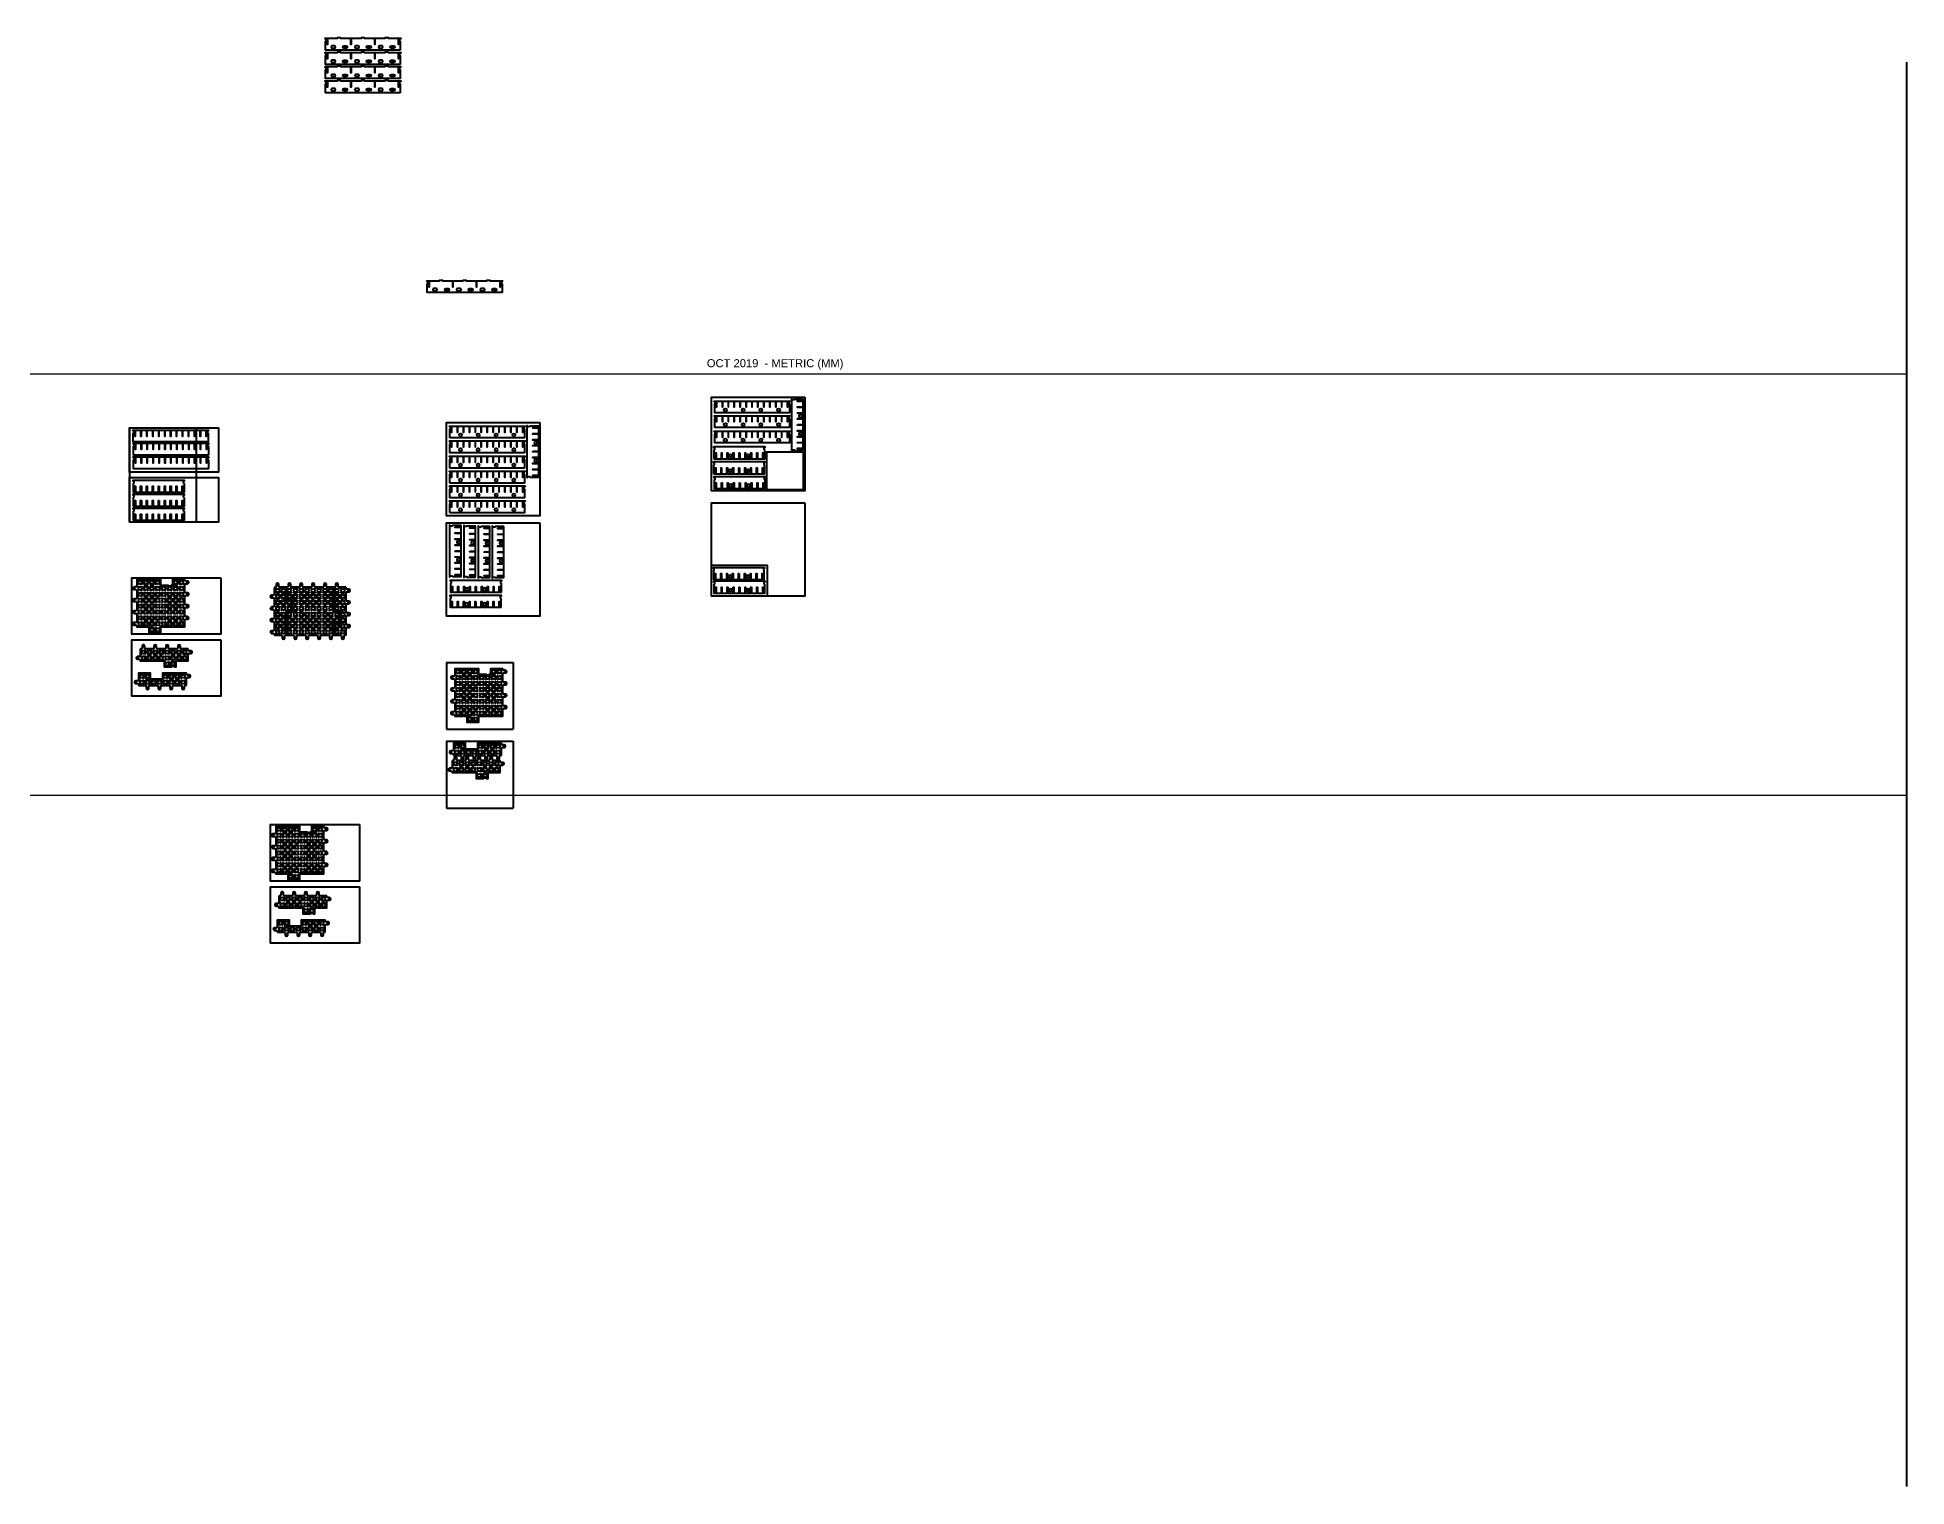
# Model space of a CAD drawing. Header units: millimetres. Extents: x -4815 to 20749, y -4662 to 5111.
# Drawn here: x 8137 to 20749, y -4662 to 5111 of the extents above; entities that cross this region are included whole.
import ezdxf

# ---------------------------------------------------------------- set-up
doc = ezdxf.new("R2010")
doc.units = ezdxf.units.MM
doc.header["$LTSCALE"] = 10
doc.header["$MEASUREMENT"] = 0
for name, color, linetype in [('A-DETL-___2', 2, 'Continuous'), ('A-DETL-___3', 3, 'Continuous'), ('A-DETL-___4', 4, 'Continuous')]:
    doc.layers.add(name, color=color, linetype=linetype)

# ---------------------------------------------------------------- blocks, each defined once
blk = doc.blocks.new('motor mount 26mm')
at = {"layer": 'A-DETL-___2', "lineweight": 40, "transparency": 33554687}
for centre, radius in [((-11.5, 11.5), 1.6), ((0, 0), 11.5), ((11.5, 11.5), 1.6), ((-11.5, -11.5), 1.6), ((11.5, -11.5), 1.6)]:
    blk.add_circle(centre, radius, dxfattribs=at)
blk = doc.blocks.new('two')
at = {"layer": 'A-DETL-___2', "lineweight": 40, "transparency": 33554687}
for points in [[(20, -112), (21, -112, -0.414214), (25, -116), (25, -124, -0.414214), (21, -128), (20, -128), (20, -180), (-20, -180), (-20, -192), (-20, -238, -0.969223), (-20, -242), (-20, -278, -0.969223), (-20, -282), (-20, -312), (-20, -342), (27, -342, -0.414214), (31, -346), (31, -360, 1), (49, -360), (49, -346, -0.414214), (53, -342), (107, -342, -0.414214), (111, -346), (111, -360, 1), (129, -360), (129, -346, -0.414214), (133, -342), (187, -342, -0.414214), (191, -346), (191, -360, 1), (209, -360), (209, -346, -0.414214), (213, -342), (267, -342, -0.414214), (271, -346), (271, -360, 1), (289, -360), (289, -346, -0.414214), (293, -342), (300, -342), (300, -312), (300, -282, -0.969223), (300, -278), (300, -260), (318, -260), (318, -260, -0.969223), (322, -260), (340, -260), (340, -232), (340, -180), (300, -180), (300, -168), (300, -122, -0.969223), (300, -118), (300, -82, -0.969223), (300, -78), (300, -48), (300, -18), (253, -18, -0.414214), (249, -14), (249, 0, 1), (231, 0), (231, -14, -0.414214), (227, -18), (173, -18, -0.414214), (169, -14), (169, 0, 1), (151, 0), (151, -14, -0.414214), (147, -18), (93, -18, -0.414214), (89, -14), (89, 0, 1), (71, 0), (71, -14, -0.414214), (67, -18), (13, -18, -0.414214), (9, -14), (9, 0, 1), (-9, 0), (-9, -14, -0.414214), (-13, -18), (-20, -18), (-20, -32), (-20, -78, -0.969223), (-20, -82), (-20, -100), (-2, -100, -0.969223), (2, -100), (20, -100)], [(-4, -65), (4, -65, 0.414214), (8, -61), (8, -59, 0.414214), (4, -55), (-4, -55, 0.414214), (-8, -59), (-8, -61, 0.414214)], [(15, -76), (15, -84, 0.414214), (19, -88), (21, -88, 0.414214), (25, -84), (25, -76, 0.414214), (21, -72), (19, -72, 0.414214)], [(95, -76), (95, -84, 0.414214), (99, -88), (101, -88, 0.414214), (105, -84), (105, -76, 0.414214), (101, -72), (99, -72, 0.414214)], [(95, -116), (95, -124, 0.414214), (99, -128), (101, -128, 0.414214), (105, -124), (105, -116, 0.414214), (101, -112), (99, -112, 0.414214)], [(116, -65), (124, -65, 0.414214), (128, -61), (128, -59, 0.414214), (124, -55), (116, -55, 0.414214), (112, -59), (112, -61, 0.414214)], [(156, -65), (164, -65, 0.414214), (168, -61), (168, -59, 0.414214), (164, -55), (156, -55, 0.414214), (152, -59), (152, -61, 0.414214)], [(175, -76), (175, -84, 0.414214), (179, -88), (181, -88, 0.414214), (185, -84), (185, -76, 0.414214), (181, -72), (179, -72, 0.414214)], [(175, -124), (175, -116, -0.414214), (179, -112), (181, -112, -0.414214), (185, -116), (185, -124, -0.414214), (181, -128), (179, -128, -0.414214)], [(255, -76), (255, -84, 0.414214), (259, -88), (261, -88, 0.414214), (265, -84), (265, -76, 0.414214), (261, -72), (259, -72, 0.414214)], [(255, -116), (255, -124, 0.414214), (259, -128), (261, -128, 0.414214), (265, -124), (265, -116, 0.414214), (261, -112), (259, -112, 0.414214)], [(276, -65), (284, -65, 0.414214), (288, -61), (288, -59, 0.414214), (284, -55), (276, -55, 0.414214), (272, -59), (272, -61, 0.414214)], [(-4, -225), (4, -225, 0.414214), (8, -221), (8, -219, 0.414214), (4, -215), (-4, -215, 0.414214), (-8, -219), (-8, -221, 0.414214)], [(15, -236), (15, -244, 0.414214), (19, -248), (21, -248, 0.414214), (25, -244), (25, -236, 0.414214), (21, -232), (19, -232, 0.414214)], [(95, -236), (95, -244, 0.414214), (99, -248), (101, -248, 0.414214), (105, -244), (105, -236, 0.414214), (101, -232), (99, -232, 0.414214)], [(116, -145), (124, -145, 0.414214), (128, -141), (128, -139, 0.414214), (124, -135), (116, -135, 0.414214), (112, -139), (112, -141, 0.414214)], [(116, -225), (124, -225, 0.414214), (128, -221), (128, -219, 0.414214), (124, -215), (116, -215, 0.414214), (112, -219), (112, -221, 0.414214)], [(156, -145), (164, -145, 0.414214), (168, -141), (168, -139, 0.414214), (164, -135), (156, -135, 0.414214), (152, -139), (152, -141, 0.414214)], [(156, -225), (164, -225, 0.414214), (168, -221), (168, -219, 0.414214), (164, -215), (156, -215, 0.414214), (152, -219), (152, -221, 0.414214)], [(175, -236), (175, -244, 0.414214), (179, -248), (181, -248, 0.414214), (185, -244), (185, -236, 0.414214), (181, -232), (179, -232, 0.414214)], [(255, -236), (255, -244, 0.414214), (259, -248), (261, -248, 0.414214), (265, -244), (265, -236, 0.414214), (261, -232), (259, -232, 0.414214)], [(276, -145), (284, -145, 0.414214), (288, -141), (288, -139, 0.414214), (284, -135), (276, -135, 0.414214), (272, -139), (272, -141, 0.414214)], [(276, -225), (284, -225, 0.414214), (288, -221), (288, -219, 0.414214), (284, -215), (276, -215, 0.414214), (272, -219), (272, -221, 0.414214)], [(316, -225), (324, -225, 0.414214), (328, -221), (328, -219, 0.414214), (324, -215), (316, -215, 0.414214), (312, -219), (312, -221, 0.414214)], [(-4, -305), (4, -305, 0.414214), (8, -301), (8, -299, 0.414214), (4, -295), (-4, -295, 0.414214), (-8, -299), (-8, -301, 0.414214)], [(15, -284), (15, -276, -0.414214), (19, -272), (21, -272, -0.414214), (25, -276), (25, -284, -0.414214), (21, -288), (19, -288, -0.414214)], [(95, -276), (95, -284, 0.414214), (99, -288), (101, -288, 0.414214), (105, -284), (105, -276, 0.414214), (101, -272), (99, -272, 0.414214)], [(116, -305), (124, -305, 0.414214), (128, -301), (128, -299, 0.414214), (124, -295), (116, -295, 0.414214), (112, -299), (112, -301, 0.414214)], [(156, -305), (164, -305, 0.414214), (168, -301), (168, -299, 0.414214), (164, -295), (156, -295, 0.414214), (152, -299), (152, -301, 0.414214)], [(175, -284), (175, -276, -0.414214), (179, -272), (181, -272, -0.414214), (185, -276), (185, -284, -0.414214), (181, -288), (179, -288, -0.414214)], [(255, -276), (255, -284, 0.414214), (259, -288), (261, -288, 0.414214), (265, -284), (265, -276, 0.414214), (261, -272), (259, -272, 0.414214)], [(276, -305), (284, -305, 0.414214), (288, -301), (288, -299, 0.414214), (284, -295), (276, -295, 0.414214), (272, -299), (272, -301, 0.414214)]]:
    blk.add_lwpolyline(points, format="xyb", close=True, dxfattribs=at)
for points in [[(100, -35), (96, -43), (104, -43)], [(260, -35), (256, -43), (264, -43)], [(100, -195), (96, -202), (104, -202)], [(260, -195), (256, -202), (264, -202)]]:
    blk.add_lwpolyline(points, close=True, dxfattribs=at)
for centre, radius in [((0, 0), 4.5), ((80, 0), 4.5), ((160, 0), 4.5), ((240, 0), 4.5), ((40, -60), 1.6), ((40, -100), 1.6), ((80, -60), 1.6), ((80, -100), 1.6), ((120, -100), 1.6), ((140, -80), 1.6), ((140, -120), 1.6), ((160, -100), 1.6), ((200, -60), 1.6), ((200, -100), 1.6), ((240, -60), 1.6), ((240, -100), 1.6), ((280, -100), 1.6), ((40, -140), 1.6), ((40, -180), 1.6), ((40, -220), 1.6), ((80, -140), 1.6), ((80, -180), 1.6), ((80, -220), 1.6), ((140, -240), 1.6), ((200, -140), 1.6), ((200, -180), 1.6), ((200, -220), 1.6), ((240, -140), 1.6), ((240, -180), 1.6), ((240, -220), 1.6), ((300, -240), 1.6), ((0, -260), 1.6), ((40, -360), 4.5), ((40, -260), 1.6), ((40, -300), 1.6), ((80, -260), 1.6), ((80, -300), 1.6), ((120, -360), 4.5), ((120, -260), 1.6), ((140, -280), 1.6), ((160, -260), 1.6), ((200, -360), 4.5), ((200, -260), 1.6), ((200, -300), 1.6), ((240, -260), 1.6), ((240, -300), 1.6), ((280, -360), 4.5), ((280, -260), 1.6)]:
    blk.add_circle(centre, radius, dxfattribs=at)
at = {"layer": 'Defpoints', "lineweight": 40, "transparency": 33554687}
for p in [(0, -40), (0, -80), (40, -40), (40, -80), (40, -120), (80, -40), (80, -80), (80, -120), (120, -40), (120, -80), (120, -120), (160, -40), (160, -80), (160, -120), (200, -40), (200, -80), (200, -120), (240, -40), (240, -80), (240, -120), (280, -40), (280, -80), (280, -120), (0, -200), (0, -240), (40, -160), (40, -200), (40, -240), (80, -160), (80, -200), (80, -240), (120, -160), (120, -200), (120, -240), (160, -160), (160, -200), (160, -240), (200, -160), (200, -200), (200, -240), (240, -160), (240, -200), (240, -240), (280, -160), (280, -200), (280, -240), (320, -200), (320, -240), (0, -280), (0, -320), (40, -280), (40, -320), (80, -280), (80, -320), (120, -280), (120, -320), (160, -280), (160, -320), (200, -280), (200, -320), (240, -280), (240, -320), (280, -280), (280, -320)]:
    blk.add_blockref('motor mount 26mm', p, dxfattribs=at)
blk = doc.blocks.new('three')
at = {"layer": 'A-DETL-___2', "lineweight": 40, "transparency": 33554687}
for points in [[(-20, -278, -0.969223), (-20, -282), (-20, -312), (-20, -342), (27, -342, -0.414214), (31, -346), (31, -360, 1), (49, -360), (49, -346, -0.414214), (53, -342), (58, -342, 0.414214), (62, -338), (62, -293, -0.414214), (66, -289), (80, -289, 1), (80, -271), (66, -271, -0.414214), (62, -267), (62, -213, -0.414214), (66, -209), (80, -209, 1), (80, -191), (66, -191, -0.414214), (62, -187), (62, -133, -0.414214), (66, -129), (80, -129, 1), (80, -111), (66, -111, -0.414214), (62, -107), (62, -53, -0.414214), (66, -49), (80, -49, 1), (80, -31), (66, -31, -0.414214), (62, -27), (62, -22, 0.414214), (58, -18), (13, -18, -0.414214), (9, -14), (9, 0, 1), (-9, 0), (-9, -14, -0.414214), (-13, -18), (-20, -18), (-20, -48), (-20, -78, -0.969223), (-20, -82), (-20, -118, -0.969223), (-20, -122), (-20, -168), (-20, -180), (20, -180), (20, -248), (20, -260), (2, -260), (2, -260, -0.969223), (-2, -260), (-20, -260)], [(-4, -65), (4, -65, 0.414214), (8, -61), (8, -59, 0.414214), (4, -55), (-4, -55, 0.414214), (-8, -59), (-8, -61, 0.414214)], [(15, -76), (15, -84, 0.414214), (19, -88), (21, -88, 0.414214), (25, -84), (25, -76, 0.414214), (21, -72), (19, -72, 0.414214)], [(15, -124), (15, -116, -0.414214), (19, -112), (21, -112, -0.414214), (25, -116), (25, -124, -0.414214), (21, -128), (19, -128, -0.414214)], [(-4, -145), (4, -145, 0.414214), (8, -141), (8, -139, 0.414214), (4, -135), (-4, -135, 0.414214), (-8, -139), (-8, -141, 0.414214)], [(-4, -305), (4, -305, 0.414214), (8, -301), (8, -299, 0.414214), (4, -295), (-4, -295, 0.414214), (-8, -299), (-8, -301, 0.414214)], [(15, -284), (15, -276, -0.414214), (19, -272), (21, -272, -0.414214), (25, -276), (25, -284, -0.414214), (21, -288), (19, -288, -0.414214)]]:
    blk.add_lwpolyline(points, format="xyb", close=True, dxfattribs=at)
for centre, radius in [((0, 0), 4.5), ((0, -100), 1.6), ((40, -60), 1.6), ((40, -100), 1.6), ((80, -40), 4.5), ((80, -120), 4.5), ((40, -140), 1.6), ((40, -180), 1.6), ((40, -220), 1.6), ((80, -200), 4.5), ((40, -360), 4.5), ((40, -260), 1.6), ((40, -300), 1.6), ((80, -280), 4.5)]:
    blk.add_circle(centre, radius, dxfattribs=at)
at = {"layer": 'Defpoints', "lineweight": 40, "transparency": 33554687}
for p in [(0, -40), (0, -80), (0, -120), (40, -40), (40, -80), (40, -120), (0, -160), (40, -160), (40, -200), (40, -240), (0, -280), (0, -320), (40, -280), (40, -320)]:
    blk.add_blockref('motor mount 26mm', p, dxfattribs=at)
blk = doc.blocks.new('one')
at = {"layer": 'A-DETL-___2', "lineweight": 40, "transparency": 33554687}
for points in [[(60, -78), (60, -32), (60, -18), (13, -18, -0.414214), (9, -14), (9, 0, 1), (-9, 0), (-9, -14, -0.414214), (-13, -18), (-18, -18, 0.414214), (-22, -22), (-22, -67, -0.414214), (-26, -71), (-40, -71, 1), (-40, -89), (-26, -89, -0.414214), (-22, -93), (-22, -147, -0.414214), (-26, -151), (-40, -151, 1), (-40, -169), (-26, -169, -0.414214), (-22, -173), (-22, -227, -0.414214), (-26, -231), (-40, -231, 1), (-40, -249), (-26, -249, -0.414214), (-22, -253), (-22, -307, -0.414214), (-26, -311), (-40, -311, 1), (-40, -329), (-26, -329, -0.414214), (-22, -333), (-22, -338, 0.414214), (-18, -342), (27, -342, -0.414214), (31, -346), (31, -360, 1), (49, -360), (49, -346, -0.414214), (53, -342), (60, -342), (60, -312), (60, -282)], [(100, -128), (99, -128, -0.414214), (95, -124), (95, -116, -0.414214), (99, -112), (100, -112)]]:
    blk.add_lwpolyline(points, format="xyb", dxfattribs=at)
for points in [[(15, -76), (15, -84, 0.414214), (19, -88), (21, -88, 0.414214), (25, -84), (25, -76, 0.414214), (21, -72), (19, -72, 0.414214)], [(15, -116), (15, -124, 0.414214), (19, -128), (21, -128, 0.414214), (25, -124), (25, -116, 0.414214), (21, -112), (19, -112, 0.414214)], [(36, -65), (44, -65, 0.414214), (48, -61), (48, -59, 0.414214), (44, -55), (36, -55, 0.414214), (32, -59), (32, -61, 0.414214)], [(15, -236), (15, -244, 0.414214), (19, -248), (21, -248, 0.414214), (25, -244), (25, -236, 0.414214), (21, -232), (19, -232, 0.414214)], [(36, -145), (44, -145, 0.414214), (48, -141), (48, -139, 0.414214), (44, -135), (36, -135, 0.414214), (32, -139), (32, -141, 0.414214)], [(36, -225), (44, -225, 0.414214), (48, -221), (48, -219, 0.414214), (44, -215), (36, -215, 0.414214), (32, -219), (32, -221, 0.414214)], [(76, -145), (84, -145, 0.414214), (88, -141), (88, -139, 0.414214), (84, -135), (76, -135, 0.414214), (72, -139), (72, -141, 0.414214)], [(15, -276), (15, -284, 0.414214), (19, -288), (21, -288, 0.414214), (25, -284), (25, -276, 0.414214), (21, -272), (19, -272, 0.414214)], [(36, -305), (44, -305, 0.414214), (48, -301), (48, -299, 0.414214), (44, -295), (36, -295, 0.414214), (32, -299), (32, -301, 0.414214)]]:
    blk.add_lwpolyline(points, format="xyb", close=True, dxfattribs=at)
for points in [[(20, -35), (16, -43), (24, -43)], [(20, -195), (16, -202), (24, -202)]]:
    blk.add_lwpolyline(points, close=True, dxfattribs=at)
for points in [[(78, -100), (60, -100), (60, -82)], [(100, -112), (100, -100), (82, -100)], [(60, -192), (60, -180), (100, -180), (100, -128)], [(60, -238), (60, -192)], [(60, -278), (60, -242)]]:
    blk.add_lwpolyline(points, dxfattribs=at)
for centre, radius in [((0, 0), 4.5), ((-40, -80), 4.5), ((0, -60), 1.6), ((0, -100), 1.6), ((40, -100), 1.6), ((60, -120), 1.6), ((-40, -160), 4.5), ((-40, -240), 4.5), ((0, -140), 1.6), ((0, -180), 1.6), ((0, -220), 1.6), ((-40, -320), 4.5), ((0, -260), 1.6), ((0, -300), 1.6), ((40, -360), 4.5), ((40, -260), 1.6)]:
    blk.add_circle(centre, radius, dxfattribs=at)
for centre, start, end in [((60, -80), 91.7908, 268.2092), ((80, -100), 181.7908, 358.2092), ((60, -240), 91.7908, 268.2092), ((60, -280), 91.7908, 268.2092)]:
    blk.add_arc(centre, 1.6, start, end, dxfattribs=at)
at = {"layer": 'Defpoints', "lineweight": 40, "transparency": 33554687}
for p in [(0, -40), (0, -80), (0, -120), (40, -40), (40, -80), (40, -120), (80, -120), (0, -160), (0, -200), (0, -240), (40, -160), (40, -200), (40, -240), (80, -160), (0, -280), (0, -320), (40, -280), (40, -320)]:
    blk.add_blockref('motor mount 26mm', p, dxfattribs=at)
blk = doc.blocks.new('4mm long')
at = {"layer": 'A-DETL-___3', "lineweight": 40, "transparency": 33554687}
blk.add_lwpolyline([(5257, 1771, -1.000483), (5257, 1775), (5268, 1775), (5268, 1735), (5272, 1735), (5272, 1775), (5308, 1775), (5308, 1735), (5312, 1735), (5312, 1775), (5348, 1775), (5348, 1735), (5352, 1735), (5352, 1775), (5388, 1775), (5388, 1735), (5392, 1735), (5392, 1775), (5428, 1775), (5428, 1735), (5432, 1735), (5432, 1775), (5468, 1775), (5468, 1735), (5472, 1735), (5472, 1775), (5508, 1775), (5508, 1735), (5512, 1735), (5512, 1775), (5548, 1775), (5548, 1735), (5552, 1735), (5552, 1775), (5588, 1775), (5588, 1735), (5592, 1735), (5592, 1775), (5628, 1775), (5628, 1735), (5632, 1735), (5632, 1775), (5668, 1775), (5668, 1735), (5672, 1735), (5672, 1775), (5708, 1775), (5708, 1735), (5712, 1735), (5712, 1775), (5748, 1775), (5748, 1735), (5752, 1735), (5752, 1775), (5764, 1775, -0.999998), (5764, 1771), (5758, 1771), (5758, 1757, 0.414214), (5760, 1755), (5761, 1755, -0.414214), (5763, 1753), (5763, 1697, -0.414214), (5761, 1695), (5260, 1695, -0.414214), (5258, 1697), (5258, 1753, -0.414214), (5260, 1755), (5260, 1755, 0.414214), (5262, 1757), (5262, 1771), (5257, 1771)], format="xyb", dxfattribs=at)
for centre in [(5330, 1715), (5450, 1715), (5570, 1715), (5690, 1715)]:
    blk.add_circle(centre, 10, dxfattribs=at)
blk = doc.blocks.new('4mm short')
at = {"layer": 'A-DETL-___3', "lineweight": 40, "transparency": 33554687}
for points in [[(-20, 62), (20, 62), (20, 98), (-20, 98), (-20, 102), (20, 102), (20, 138), (-20, 138), (-20, 142), (20, 142), (20, 178), (-20, 178), (-20, 182), (20, 182), (20, 218), (-20, 218), (-20, 222), (20, 222), (20, 230, 0.414214), (18, 232), (-38, 232, 0.45648), (-40, 230, -0.451122), (-42, 228), (-56, 228), (-56, 233, 0.999998), (-60, 233), (-60, -113, 1.000969), (-56, -113), (-56, -108), (-42, -108, -0.414214), (-40, -110), (-40, -110, 0.414214), (-38, -112), (18, -112, 0.414214), (20, -110), (20, -102), (-20, -102), (-20, -98), (20, -98), (20, -62), (-20, -62), (-20, -58), (20, -58), (20, -22), (-20, -22), (-20, -18), (20, -18), (20, 18), (-20, 18), (-20, 22), (20, 22), (20, 58), (-20, 58)], [(10, 120, 1), (-10, 120, 1)], [(10, 0, 1), (-10, 0, 1)]]:
    blk.add_lwpolyline(points, format="xyb", close=True, dxfattribs=at)
blk = doc.blocks.new('Lower Matrix (long)')
at = {"layer": 'A-DETL-___3', "lineweight": 40, "transparency": 33554687}
blk.add_line((5268, 1735), (5272, 1735), dxfattribs=at)
for points in [[(5257, 1775), (5268, 1775), (5268, 1735), (5273, 1735), (5273, 1775), (5340, 1775), (5340, 1780), (5360, 1780), (5360, 1775), (5428, 1775), (5428, 1735), (5433, 1735), (5433, 1775), (5500, 1775), (5500, 1780), (5520, 1780), (5520, 1775), (5588, 1775), (5588, 1735), (5593, 1735), (5593, 1775), (5660, 1775), (5660, 1780), (5680, 1780), (5680, 1775), (5748, 1775), (5748, 1735), (5753, 1735), (5753, 1775), (5764, 1775, -0.999998), (5764, 1771), (5758, 1771), (5758, 1757, 0.45648), (5761, 1755, -0.451122), (5763, 1753), (5763, 1697, -0.414214), (5761, 1695), (5260, 1695, -0.414214), (5258, 1697), (5258, 1753, -0.414214), (5260, 1755), (5260, 1755, 0.414214), (5262, 1757), (5262, 1771), (5257, 1771, -0.999033)], [(5318, 1723), (5303, 1723, 1), (5303, 1708), (5318, 1708, 1)], [(5383, 1723), (5398, 1723, -1), (5398, 1708), (5383, 1708, -1)], [(5478, 1723), (5463, 1723, 1), (5463, 1708), (5478, 1708, 1)], [(5543, 1723), (5558, 1723, -1), (5558, 1708), (5543, 1708, -1)], [(5638, 1723), (5623, 1723, 1), (5623, 1708), (5638, 1708, 1)], [(5703, 1723), (5718, 1723, -1), (5718, 1708), (5703, 1708, -1)]]:
    blk.add_lwpolyline(points, format="xyb", close=True, dxfattribs=at)

msp = doc.modelspace()

# ---------------------------------------------------------------- linework, layer by layer
for p, q in [((1379, 2843), (20749, 2843)), ((1377, 0), (20749, 0))]:
    msp.add_line(p, q)
at = {"layer": 'A-DETL-___2', "lineweight": 40, "transparency": 33554687}
msp.add_lwpolyline([(9857, 1309), (9857, 1320), (9836, 1320), (9817, 1320), (9817, 1389), (9817, 1403), (9771, 1403, -0.414214), (9767, 1407), (9767, 1421, 1), (9749, 1421), (9749, 1407, -0.414214), (9745, 1403), (9740, 1403, 0.414214), (9736, 1399), (9736, 1354, -0.414214), (9732, 1350), (9718, 1350, 1), (9718, 1332), (9732, 1332, -0.414214), (9736, 1328), (9736, 1274, -0.414214), (9732, 1270), (9718, 1270, 1), (9718, 1252), (9732, 1252, -0.414214), (9736, 1248), (9736, 1194, -0.414214), (9732, 1190), (9718, 1190, 1), (9718, 1172), (9732, 1172, -0.414214), (9736, 1168), (9736, 1114, -0.414214), (9732, 1110), (9718, 1110, 1), (9718, 1092), (9732, 1092, -0.414214), (9736, 1088), (9736, 1083, 0.414214), (9740, 1079), (9785, 1079, -0.414214), (9789, 1075), (9789, 1061, 1), (9807, 1061), (9807, 1075, -0.414214), (9811, 1079), (9817, 1079), (9817, 1109), (9817, 1229)], format="xyb", dxfattribs=at)
for points in [[(9839, 1321), (9858, 1321), (9858, 1309), (9858, 1240), (9818, 1240), (9818, 1229), (9818, 1109), (9818, 1079), (9865, 1079, -0.414214), (9869, 1075), (9869, 1061, 1), (9887, 1061), (9887, 1075, -0.414214), (9891, 1079), (9945, 1079, -0.414214), (9949, 1075), (9949, 1061, 1), (9967, 1061), (9967, 1075, -0.414214), (9971, 1079), (10025, 1079, -0.414214), (10029, 1075), (10029, 1061, 1), (10047, 1061), (10047, 1075, -0.414214), (10051, 1079), (10105, 1079, -0.414214), (10109, 1075), (10109, 1061, 1), (10127, 1061), (10127, 1075, -0.414214), (10131, 1079), (10137, 1079), (10137, 1109), (10137, 1161), (10156, 1161, -0.969223), (10156, 1161), (10177, 1161), (10177, 1189), (10177, 1240), (10137, 1240), (10137, 1253), (10137, 1373), (10137, 1403), (10091, 1403, -0.414214), (10087, 1407), (10087, 1421, 1), (10069, 1421), (10069, 1407, -0.414214), (10065, 1403), (10011, 1403, -0.414214), (10007, 1407), (10007, 1421, 1), (9989, 1421), (9989, 1407, -0.414214), (9985, 1403), (9931, 1403, -0.414214), (9927, 1407), (9927, 1421, 1), (9909, 1421), (9909, 1407, -0.414214), (9905, 1403), (9851, 1403, -0.414214), (9847, 1407), (9847, 1421, 1), (9829, 1421), (9829, 1407, -0.414214), (9825, 1403), (9818, 1403), (9818, 1389), (9818, 1321)], [(10138, 1109), (10138, 1079), (10185, 1079, -0.414214), (10189, 1075), (10189, 1061, 1), (10207, 1061), (10207, 1075, -0.414214), (10211, 1079), (10216, 1079, 0.414214), (10220, 1083), (10220, 1128, -0.414214), (10224, 1132), (10238, 1132, 1), (10238, 1150), (10224, 1150, -0.414214), (10220, 1154), (10220, 1208, -0.414214), (10224, 1212), (10238, 1212, 1), (10238, 1230), (10224, 1230, -0.414214), (10220, 1234), (10220, 1288, -0.414214), (10224, 1292), (10238, 1292, 1), (10238, 1310), (10224, 1310, -0.414214), (10220, 1314), (10220, 1368, -0.414214), (10224, 1372), (10238, 1372, 1), (10238, 1390), (10224, 1390, -0.414214), (10220, 1394), (10220, 1399, 0.414214), (10216, 1403), (10171, 1403, -0.414214), (10167, 1407), (10167, 1421, 1), (10149, 1421), (10149, 1407, -0.414214), (10145, 1403), (10138, 1403), (10138, 1373), (10138, 1253), (10138, 1241), (10178, 1241), (10178, 1173), (10178, 1160), (10159, 1160, -0.969223), (10159, 1160), (10138, 1160)], [(9773, 1345), (9773, 1337, 0.414214), (9777, 1333), (9779, 1333, 0.414214), (9783, 1337), (9783, 1345, 0.414214), (9779, 1349), (9777, 1349, 0.414214)], [(9773, 1305), (9773, 1297, 0.414214), (9777, 1293), (9779, 1293, 0.414214), (9783, 1297), (9783, 1305, 0.414214), (9779, 1309), (9777, 1309, 0.414214)], [(9794, 1356), (9802, 1356, 0.414214), (9806, 1360), (9806, 1362, 0.414214), (9802, 1366), (9794, 1366, 0.414214), (9790, 1362), (9790, 1360, 0.414214)], [(9794, 1276), (9802, 1276, 0.414214), (9806, 1280), (9806, 1282, 0.414214), (9802, 1286), (9794, 1286, 0.414214), (9790, 1282), (9790, 1280, 0.414214)], [(9834, 1356), (9842, 1356, 0.414214), (9846, 1360), (9846, 1362, 0.414214), (9842, 1366), (9834, 1366, 0.414214), (9830, 1362), (9830, 1360, 0.414214)], [(9834, 1276), (9842, 1276, 0.414214), (9846, 1280), (9846, 1282, 0.414214), (9842, 1286), (9834, 1286, 0.414214), (9830, 1282), (9830, 1280, 0.414214)], [(9853, 1345), (9853, 1337, 0.414214), (9857, 1333), (9859, 1333, 0.414214), (9863, 1337), (9863, 1345, 0.414214), (9859, 1349), (9857, 1349, 0.414214)], [(9853, 1297), (9853, 1305, -0.414214), (9857, 1309), (9859, 1309, -0.414214), (9863, 1305), (9863, 1297, -0.414214), (9859, 1293), (9857, 1293, -0.414214)], [(9933, 1345), (9933, 1337, 0.414214), (9937, 1333), (9939, 1333, 0.414214), (9943, 1337), (9943, 1345, 0.414214), (9939, 1349), (9937, 1349, 0.414214)], [(9933, 1305), (9933, 1297, 0.414214), (9937, 1293), (9939, 1293, 0.414214), (9943, 1297), (9943, 1305, 0.414214), (9939, 1309), (9937, 1309, 0.414214)], [(9954, 1356), (9962, 1356, 0.414214), (9966, 1360), (9966, 1362, 0.414214), (9962, 1366), (9954, 1366, 0.414214), (9950, 1362), (9950, 1360, 0.414214)], [(9954, 1276), (9962, 1276, 0.414214), (9966, 1280), (9966, 1282, 0.414214), (9962, 1286), (9954, 1286, 0.414214), (9950, 1282), (9950, 1280, 0.414214)], [(9994, 1356), (10002, 1356, 0.414214), (10006, 1360), (10006, 1362, 0.414214), (10002, 1366), (9994, 1366, 0.414214), (9990, 1362), (9990, 1360, 0.414214)], [(9994, 1276), (10002, 1276, 0.414214), (10006, 1280), (10006, 1282, 0.414214), (10002, 1286), (9994, 1286, 0.414214), (9990, 1282), (9990, 1280, 0.414214)], [(10013, 1345), (10013, 1337, 0.414214), (10017, 1333), (10019, 1333, 0.414214), (10023, 1337), (10023, 1345, 0.414214), (10019, 1349), (10017, 1349, 0.414214)], [(10013, 1297), (10013, 1305, -0.414214), (10017, 1309), (10019, 1309, -0.414214), (10023, 1305), (10023, 1297, -0.414214), (10019, 1293), (10017, 1293, -0.414214)], [(10093, 1345), (10093, 1337, 0.414214), (10097, 1333), (10099, 1333, 0.414214), (10103, 1337), (10103, 1345, 0.414214), (10099, 1349), (10097, 1349, 0.414214)], [(10093, 1305), (10093, 1297, 0.414214), (10097, 1293), (10099, 1293, 0.414214), (10103, 1297), (10103, 1305, 0.414214), (10099, 1309), (10097, 1309, 0.414214)], [(10114, 1356), (10122, 1356, 0.414214), (10126, 1360), (10126, 1362, 0.414214), (10122, 1366), (10114, 1366, 0.414214), (10110, 1362), (10110, 1360, 0.414214)], [(10114, 1276), (10122, 1276, 0.414214), (10126, 1280), (10126, 1282, 0.414214), (10122, 1286), (10114, 1286, 0.414214), (10110, 1282), (10110, 1280, 0.414214)], [(10154, 1356), (10162, 1356, 0.414214), (10166, 1360), (10166, 1362, 0.414214), (10162, 1366), (10154, 1366, 0.414214), (10150, 1362), (10150, 1360, 0.414214)], [(10154, 1276), (10162, 1276, 0.414214), (10166, 1280), (10166, 1282, 0.414214), (10162, 1286), (10154, 1286, 0.414214), (10150, 1282), (10150, 1280, 0.414214)], [(10173, 1345), (10173, 1337, 0.414214), (10177, 1333), (10179, 1333, 0.414214), (10183, 1337), (10183, 1345, 0.414214), (10179, 1349), (10177, 1349, 0.414214)], [(10173, 1297), (10173, 1305, -0.414214), (10177, 1309), (10179, 1309, -0.414214), (10183, 1305), (10183, 1297, -0.414214), (10179, 1293), (10177, 1293, -0.414214)], [(9773, 1185), (9773, 1177, 0.414214), (9777, 1173), (9779, 1173, 0.414214), (9783, 1177), (9783, 1185, 0.414214), (9779, 1189), (9777, 1189, 0.414214)], [(9773, 1145), (9773, 1137, 0.414214), (9777, 1133), (9779, 1133, 0.414214), (9783, 1137), (9783, 1145, 0.414214), (9779, 1149), (9777, 1149, 0.414214)], [(9794, 1196), (9802, 1196, 0.414214), (9806, 1200), (9806, 1202, 0.414214), (9802, 1206), (9794, 1206, 0.414214), (9790, 1202), (9790, 1200, 0.414214)], [(9834, 1196), (9842, 1196, 0.414214), (9846, 1200), (9846, 1202, 0.414214), (9842, 1206), (9834, 1206, 0.414214), (9830, 1202), (9830, 1200, 0.414214)], [(9853, 1185), (9853, 1177, 0.414214), (9857, 1173), (9859, 1173, 0.414214), (9863, 1177), (9863, 1185, 0.414214), (9859, 1189), (9857, 1189, 0.414214)], [(9853, 1137), (9853, 1145, -0.414214), (9857, 1149), (9859, 1149, -0.414214), (9863, 1145), (9863, 1137, -0.414214), (9859, 1133), (9857, 1133, -0.414214)], [(9933, 1185), (9933, 1177, 0.414214), (9937, 1173), (9939, 1173, 0.414214), (9943, 1177), (9943, 1185, 0.414214), (9939, 1189), (9937, 1189, 0.414214)], [(9933, 1145), (9933, 1137, 0.414214), (9937, 1133), (9939, 1133, 0.414214), (9943, 1137), (9943, 1145, 0.414214), (9939, 1149), (9937, 1149, 0.414214)], [(9954, 1196), (9962, 1196, 0.414214), (9966, 1200), (9966, 1202, 0.414214), (9962, 1206), (9954, 1206, 0.414214), (9950, 1202), (9950, 1200, 0.414214)], [(9994, 1196), (10002, 1196, 0.414214), (10006, 1200), (10006, 1202, 0.414214), (10002, 1206), (9994, 1206, 0.414214), (9990, 1202), (9990, 1200, 0.414214)], [(10013, 1185), (10013, 1177, 0.414214), (10017, 1173), (10019, 1173, 0.414214), (10023, 1177), (10023, 1185, 0.414214), (10019, 1189), (10017, 1189, 0.414214)], [(10013, 1137), (10013, 1145, -0.414214), (10017, 1149), (10019, 1149, -0.414214), (10023, 1145), (10023, 1137, -0.414214), (10019, 1133), (10017, 1133, -0.414214)], [(10093, 1185), (10093, 1177, 0.414214), (10097, 1173), (10099, 1173, 0.414214), (10103, 1177), (10103, 1185, 0.414214), (10099, 1189), (10097, 1189, 0.414214)], [(10093, 1145), (10093, 1137, 0.414214), (10097, 1133), (10099, 1133, 0.414214), (10103, 1137), (10103, 1145, 0.414214), (10099, 1149), (10097, 1149, 0.414214)], [(10114, 1196), (10122, 1196, 0.414214), (10126, 1200), (10126, 1202, 0.414214), (10122, 1206), (10114, 1206, 0.414214), (10110, 1202), (10110, 1200, 0.414214)], [(10154, 1196), (10162, 1196, 0.414214), (10166, 1200), (10166, 1202, 0.414214), (10162, 1206), (10154, 1206, 0.414214), (10150, 1202), (10150, 1200, 0.414214)], [(10173, 1137), (10173, 1145, -0.414214), (10177, 1149), (10179, 1149, -0.414214), (10183, 1145), (10183, 1137, -0.414214), (10179, 1133), (10177, 1133, -0.414214)], [(9794, 1116), (9802, 1116, 0.414214), (9806, 1120), (9806, 1122, 0.414214), (9802, 1126), (9794, 1126, 0.414214), (9790, 1122), (9790, 1120, 0.414214)], [(9834, 1116), (9842, 1116, 0.414214), (9846, 1120), (9846, 1122, 0.414214), (9842, 1126), (9834, 1126, 0.414214), (9830, 1122), (9830, 1120, 0.414214)], [(9954, 1116), (9962, 1116, 0.414214), (9966, 1120), (9966, 1122, 0.414214), (9962, 1126), (9954, 1126, 0.414214), (9950, 1122), (9950, 1120, 0.414214)], [(9994, 1116), (10002, 1116, 0.414214), (10006, 1120), (10006, 1122, 0.414214), (10002, 1126), (9994, 1126, 0.414214), (9990, 1122), (9990, 1120, 0.414214)], [(10114, 1116), (10122, 1116, 0.414214), (10126, 1120), (10126, 1122, 0.414214), (10122, 1126), (10114, 1126, 0.414214), (10110, 1122), (10110, 1120, 0.414214)], [(10154, 1116), (10162, 1116, 0.414214), (10166, 1120), (10166, 1122, 0.414214), (10162, 1126), (10154, 1126, 0.414214), (10150, 1122), (10150, 1120, 0.414214)]]:
    msp.add_lwpolyline(points, format="xyb", close=True, dxfattribs=at)
for points in [[(9778, 1386), (9773, 1378), (9782, 1378)], [(9938, 1386), (9933, 1378), (9942, 1378)], [(10098, 1386), (10093, 1378), (10102, 1378)], [(9778, 1226), (9773, 1219), (9782, 1219)], [(9938, 1226), (9933, 1219), (9942, 1219)], [(10098, 1226), (10093, 1218), (10102, 1218)]]:
    msp.add_lwpolyline(points, close=True, dxfattribs=at)
msp.add_lwpolyline([(9817, 1229), (9817, 1241), (9857, 1241), (9857, 1309)], dxfattribs=at)
for centre, radius in [((9758, 1421), 4.5), ((9838, 1421), 4.5), ((9918, 1421), 4.5), ((9998, 1421), 4.5), ((10078, 1421), 4.5), ((10158, 1421), 4.5), ((9718, 1341), 4.5), ((9718, 1261), 4.5), ((9758, 1361), 1.6), ((9758, 1321), 1.6), ((9758, 1281), 1.6), ((9798, 1321), 1.6), ((9818, 1341), 1.6), ((9818, 1301), 1.6), ((9838, 1321), 1.6), ((9878, 1361), 1.6), ((9878, 1321), 1.6), ((9878, 1281), 1.6), ((9918, 1361), 1.6), ((9918, 1321), 1.6), ((9918, 1281), 1.6), ((9958, 1321), 1.6), ((9978, 1341), 1.6), ((9978, 1301), 1.6), ((9998, 1321), 1.6), ((10038, 1361), 1.6), ((10038, 1321), 1.6), ((10038, 1281), 1.6), ((10078, 1361), 1.6), ((10078, 1321), 1.6), ((10078, 1281), 1.6), ((10118, 1321), 1.6), ((10138, 1341), 1.6), ((10138, 1301), 1.6), ((10158, 1321), 1.6), ((10198, 1361), 1.6), ((10198, 1321), 1.6), ((10198, 1281), 1.6), ((10238, 1381), 4.5), ((10238, 1301), 4.5), ((9718, 1181), 4.5), ((9758, 1241), 1.6), ((9758, 1201), 1.6), ((9758, 1161), 1.6), ((9798, 1161), 1.6), ((9818, 1181), 1.6), ((9818, 1141), 1.6), ((9838, 1161), 1.6), ((9878, 1241), 1.6), ((9878, 1201), 1.6), ((9878, 1161), 1.6), ((9918, 1241), 1.6), ((9918, 1201), 1.6), ((9918, 1161), 1.6), ((9958, 1161), 1.6), ((9978, 1181), 1.6), ((9978, 1141), 1.6), ((9998, 1161), 1.6), ((10038, 1241), 1.6), ((10038, 1201), 1.6), ((10038, 1161), 1.6), ((10078, 1241), 1.6), ((10078, 1201), 1.6), ((10078, 1161), 1.6), ((10118, 1161), 1.6), ((10138, 1181), 1.6), ((10138, 1141), 1.6), ((10158, 1161), 1.6), ((10198, 1241), 1.6), ((10198, 1201), 1.6), ((10198, 1161), 1.6), ((10238, 1221), 4.5), ((10238, 1141), 4.5), ((9718, 1101), 4.5), ((9758, 1121), 1.6), ((9798, 1061), 4.5), ((9878, 1061), 4.5), ((9878, 1121), 1.6), ((9918, 1121), 1.6), ((9958, 1061), 4.5), ((10038, 1061), 4.5), ((10038, 1121), 1.6), ((10078, 1121), 1.6), ((10118, 1061), 4.5), ((10198, 1061), 4.5), ((10198, 1121), 1.6)]:
    msp.add_circle(centre, radius, dxfattribs=at)
at = {"layer": 'A-DETL-___3', "lineweight": 40, "transparency": 33554687}
for points in [[(8783, 2459, -1.000483), (8783, 2463), (8794, 2463), (8794, 2423), (8799, 2423), (8799, 2463), (8834, 2463), (8834, 2423), (8839, 2423), (8839, 2463), (8874, 2463), (8874, 2423), (8879, 2423), (8879, 2463), (8914, 2463), (8914, 2423), (8919, 2423), (8919, 2463), (8954, 2463), (8954, 2423), (8959, 2423), (8959, 2463), (8994, 2463), (8994, 2423), (8999, 2423), (8999, 2463), (9034, 2463), (9034, 2423), (9039, 2423), (9039, 2463), (9074, 2463), (9074, 2423), (9079, 2423), (9079, 2463), (9114, 2463), (9114, 2423), (9119, 2423), (9119, 2463), (9154, 2463), (9154, 2423), (9159, 2423), (9159, 2463), (9194, 2463), (9194, 2423), (9199, 2423), (9199, 2463), (9234, 2463), (9234, 2423), (9239, 2423), (9239, 2463), (9274, 2463), (9274, 2423), (9279, 2423), (9279, 2463), (9290, 2463, -0.999998), (9290, 2459), (9285, 2459), (9285, 2445, 0.414214), (9287, 2443), (9287, 2443, -0.414214), (9289, 2441), (9289, 2385, -0.414214), (9287, 2383), (8786, 2383, -0.414214), (8784, 2385), (8784, 2441, -0.414214), (8786, 2443), (8787, 2443, 0.414214), (8789, 2445), (8789, 2459), (8783, 2459)], [(8785, 2370, -1.000483), (8785, 2374), (8796, 2374), (8796, 2334), (8801, 2334), (8801, 2374), (8836, 2374), (8836, 2334), (8841, 2334), (8841, 2374), (8876, 2374), (8876, 2334), (8881, 2334), (8881, 2374), (8916, 2374), (8916, 2334), (8921, 2334), (8921, 2374), (8956, 2374), (8956, 2334), (8961, 2334), (8961, 2374), (8996, 2374), (8996, 2334), (9001, 2334), (9001, 2374), (9036, 2374), (9036, 2334), (9041, 2334), (9041, 2374), (9076, 2374), (9076, 2334), (9081, 2334), (9081, 2374), (9116, 2374), (9116, 2334), (9121, 2334), (9121, 2374), (9156, 2374), (9156, 2334), (9161, 2334), (9161, 2374), (9196, 2374), (9196, 2334), (9201, 2334), (9201, 2374), (9236, 2374), (9236, 2334), (9241, 2334), (9241, 2374), (9276, 2374), (9276, 2334), (9281, 2334), (9281, 2374), (9292, 2374, -0.999998), (9292, 2370), (9287, 2370), (9287, 2356, 0.414214), (9289, 2354), (9289, 2354, -0.414214), (9291, 2352), (9291, 2296, -0.414214), (9289, 2294), (8788, 2294, -0.414214), (8786, 2296), (8786, 2352, -0.414214), (8788, 2354), (8789, 2354, 0.414214), (8791, 2356), (8791, 2370), (8785, 2370)], [(8785, 2278, -1.000483), (8785, 2282), (8796, 2282), (8796, 2242), (8801, 2242), (8801, 2282), (8836, 2282), (8836, 2242), (8841, 2242), (8841, 2282), (8876, 2282), (8876, 2242), (8881, 2242), (8881, 2282), (8916, 2282), (8916, 2242), (8921, 2242), (8921, 2282), (8956, 2282), (8956, 2242), (8961, 2242), (8961, 2282), (8996, 2282), (8996, 2242), (9001, 2242), (9001, 2282), (9036, 2282), (9036, 2242), (9041, 2242), (9041, 2282), (9076, 2282), (9076, 2242), (9081, 2242), (9081, 2282), (9116, 2282), (9116, 2242), (9121, 2242), (9121, 2282), (9156, 2282), (9156, 2242), (9161, 2242), (9161, 2282), (9196, 2282), (9196, 2242), (9201, 2242), (9201, 2282), (9236, 2282), (9236, 2242), (9241, 2242), (9241, 2282), (9276, 2282), (9276, 2242), (9281, 2242), (9281, 2282), (9292, 2282, -0.999998), (9292, 2278), (9287, 2278), (9287, 2264, 0.414214), (9289, 2262), (9289, 2262, -0.414214), (9291, 2260), (9291, 2204, -0.414214), (9289, 2202), (8788, 2202, -0.414214), (8786, 2204), (8786, 2260, -0.414214), (8788, 2262), (8789, 2262, 0.414214), (8791, 2264), (8791, 2278), (8785, 2278)]]:
    msp.add_lwpolyline(points, format="xyb", dxfattribs=at)
msp.add_lwpolyline([(13306, 2063), (13306, 2313), (13056, 2313), (13056, 2063)], close=True, dxfattribs=at)
for points in [[(8959, 2084), (8959, 2044), (8994, 2044), (8994, 2084), (8999, 2084), (8999, 2044), (9034, 2044), (9034, 2084), (9039, 2084), (9039, 2044), (9074, 2044), (9074, 2084), (9079, 2084), (9079, 2044), (9114, 2044), (9114, 2084), (9119, 2084), (9119, 2044), (9127, 2044, 0.414214), (9129, 2046), (9129, 2102, 0.45648), (9126, 2104, -0.451122), (9124, 2106), (9124, 2120), (9129, 2120, 0.999998), (9129, 2124), (8783, 2124, 1.000969), (8783, 2120), (8788, 2120), (8788, 2106, -0.414214), (8786, 2104), (8786, 2104, 0.414214), (8784, 2102), (8784, 2046, 0.414214), (8786, 2044), (8794, 2044), (8794, 2084), (8799, 2084), (8799, 2044), (8834, 2044), (8834, 2084), (8839, 2084), (8839, 2044), (8874, 2044), (8874, 2084), (8879, 2084), (8879, 2044), (8914, 2044), (8914, 2084), (8919, 2084), (8919, 2044), (8954, 2044), (8954, 2084)], [(8959, 1989), (8959, 1949), (8994, 1949), (8994, 1989), (8999, 1989), (8999, 1949), (9034, 1949), (9034, 1989), (9039, 1989), (9039, 1949), (9074, 1949), (9074, 1989), (9079, 1989), (9079, 1949), (9114, 1949), (9114, 1989), (9119, 1989), (9119, 1949), (9127, 1949, 0.414214), (9129, 1951), (9129, 2007, 0.45648), (9126, 2009, -0.451122), (9124, 2011), (9124, 2025), (9129, 2025, 0.999998), (9129, 2029), (8783, 2029, 1.000969), (8783, 2025), (8788, 2025), (8788, 2011, -0.414214), (8786, 2009), (8786, 2009, 0.414214), (8784, 2007), (8784, 1951, 0.414214), (8786, 1949), (8794, 1949), (8794, 1989), (8799, 1989), (8799, 1949), (8834, 1949), (8834, 1989), (8839, 1989), (8839, 1949), (8874, 1949), (8874, 1989), (8879, 1989), (8879, 1949), (8914, 1949), (8914, 1989), (8919, 1989), (8919, 1949), (8954, 1949), (8954, 1989)], [(8959, 1895), (8959, 1855), (8994, 1855), (8994, 1895), (8999, 1895), (8999, 1855), (9034, 1855), (9034, 1895), (9039, 1895), (9039, 1855), (9074, 1855), (9074, 1895), (9079, 1895), (9079, 1855), (9114, 1855), (9114, 1895), (9119, 1895), (9119, 1855), (9127, 1855, 0.414214), (9129, 1857), (9129, 1913, 0.45648), (9126, 1915, -0.451122), (9124, 1917), (9124, 1931), (9129, 1931, 0.999998), (9129, 1935), (8783, 1935, 1.000969), (8783, 1931), (8788, 1931), (8788, 1917, -0.414214), (8786, 1915), (8786, 1915, 0.414214), (8784, 1913), (8784, 1857, 0.414214), (8786, 1855), (8794, 1855), (8794, 1895), (8799, 1895), (8799, 1855), (8834, 1855), (8834, 1895), (8839, 1895), (8839, 1855), (8874, 1855), (8874, 1895), (8879, 1895), (8879, 1855), (8914, 1855), (8914, 1895), (8919, 1895), (8919, 1855), (8954, 1855), (8954, 1895)]]:
    msp.add_lwpolyline(points, format="xyb", close=True, dxfattribs=at)
msp.add_lwpolyline([(12686, 1552), (13061, 1552), (13061, 1343)], dxfattribs=at)
at = {"layer": 'A-DETL-___4', "lineweight": 40, "transparency": 33554687}
for p, q in [((10898, 896), (10898, 446)), ((10898, 896), (11348, 896)), ((11348, 896), (11348, 446)), ((10898, 446), (11348, 446)), ((10898, 364), (10898, -86)), ((10898, 364), (11348, 364)), ((11348, 364), (11348, -86)), ((10898, -86), (11348, -86))]:
    msp.add_line(p, q, dxfattribs=at)
for points in [[(13316, 2684), (13316, 2054), (12686, 2054), (12686, 2684)], [(8759, 2179), (8759, 2479), (9359, 2479), (9359, 2179)], [(11528, 2515), (11528, 1885), (10898, 1885), (10898, 2515)], [(8759, 1843), (8759, 2143), (9359, 2143), (9359, 1843)], [(13316, 1973), (13316, 1343), (12686, 1343), (12686, 1973)], [(11528, 1838), (11528, 1208), (10898, 1208), (10898, 1838)], [(9374, 1466), (9374, 1086), (8774, 1086), (8774, 1466)], [(9374, 1048), (9374, 668), (8774, 668), (8774, 1048)], [(10311, -198), (10311, -578), (9711, -578), (9711, -198)], [(10311, -617), (10311, -997), (9711, -997), (9711, -617)]]:
    msp.add_lwpolyline(points, close=True, dxfattribs=at)
at = {"layer": 'Defpoints', "lineweight": 40, "transparency": 33554687}
for p, q in [((20749, 4945), (20749, -4662)), ((8759, 2479), (8759, 1843)), ((9209, 2479), (9209, 1843))]:
    msp.add_line(p, q, dxfattribs=at)

# ---------------------------------------------------------------- block references
at = {"lineweight": 40, "transparency": 33554687}
for p in [(4823, 3331), (4823, 3234), (4823, 3139), (4823, 3043), (5510, 1695)]:
    msp.add_blockref('Lower Matrix (long)', p, dxfattribs=at)
at = {"layer": 'A-DETL-___3', "lineweight": 40, "transparency": 33554687}
for name, p in [('4mm long', (7449, 884)), ('4mm short', (13285, 2438)), ('4mm long', (7449, 785)), ('4mm long', (7449, 681))]:
    msp.add_blockref(name, p, dxfattribs=at)
at = {"layer": 'A-DETL-___3', "lineweight": 40, "transparency": 33554687, "rotation": 270}
for p in [(12814, 2289), (12812, 2188), (12810, 1475), (12814, 1383)]:
    msp.add_blockref('4mm short', p, dxfattribs=at)
at = {"layer": 'Defpoints', "lineweight": 40, "transparency": 33554687}
for name, p in [('4mm long', (5662, 715)), ('4mm short', (11500, 2258)), ('4mm long', (5662, 615)), ('4mm long', (5662, 512)), ('4mm long', (5662, 411)), ('4mm long', (5662, 311)), ('4mm long', (5662, 211)), ('4mm short', (10977, 1587)), ('4mm short', (11074, 1584)), ('4mm short', (11171, 1581)), ('4mm short', (11265, 1580)), ('motor mount 26mm', (9758, 1381)), ('motor mount 26mm', (9798, 1381)), ('motor mount 26mm', (9838, 1381)), ('motor mount 26mm', (9878, 1381)), ('motor mount 26mm', (9918, 1381)), ('motor mount 26mm', (9958, 1381)), ('motor mount 26mm', (9998, 1381)), ('motor mount 26mm', (10038, 1381)), ('motor mount 26mm', (10078, 1381)), ('motor mount 26mm', (10118, 1381)), ('motor mount 26mm', (10158, 1381)), ('motor mount 26mm', (10198, 1381)), ('motor mount 26mm', (9758, 1341)), ('motor mount 26mm', (9758, 1301)), ('motor mount 26mm', (9758, 1261)), ('motor mount 26mm', (9798, 1341)), ('motor mount 26mm', (9798, 1301)), ('motor mount 26mm', (9798, 1261)), ('motor mount 26mm', (9838, 1341)), ('motor mount 26mm', (9838, 1301)), ('motor mount 26mm', (9838, 1261)), ('motor mount 26mm', (9878, 1341)), ('motor mount 26mm', (9878, 1301)), ('motor mount 26mm', (9878, 1261)), ('motor mount 26mm', (9918, 1341)), ('motor mount 26mm', (9918, 1301)), ('motor mount 26mm', (9918, 1261)), ('motor mount 26mm', (9958, 1341)), ('motor mount 26mm', (9958, 1301)), ('motor mount 26mm', (9958, 1261)), ('motor mount 26mm', (9998, 1341)), ('motor mount 26mm', (9998, 1301)), ('motor mount 26mm', (9998, 1261)), ('motor mount 26mm', (10038, 1341)), ('motor mount 26mm', (10038, 1301)), ('motor mount 26mm', (10038, 1261)), ('motor mount 26mm', (10078, 1341)), ('motor mount 26mm', (10078, 1301)), ('motor mount 26mm', (10078, 1261)), ('motor mount 26mm', (10118, 1341)), ('motor mount 26mm', (10118, 1301)), ('motor mount 26mm', (10118, 1261)), ('motor mount 26mm', (10158, 1341)), ('motor mount 26mm', (10158, 1301)), ('motor mount 26mm', (10158, 1261)), ('motor mount 26mm', (10198, 1341)), ('motor mount 26mm', (10198, 1301)), ('motor mount 26mm', (10198, 1261)), ('motor mount 26mm', (9758, 1221)), ('motor mount 26mm', (9758, 1181)), ('motor mount 26mm', (9758, 1141)), ('motor mount 26mm', (9798, 1221)), ('motor mount 26mm', (9798, 1181)), ('motor mount 26mm', (9798, 1141)), ('motor mount 26mm', (9838, 1221)), ('motor mount 26mm', (9838, 1181)), ('motor mount 26mm', (9838, 1141)), ('motor mount 26mm', (9878, 1221)), ('motor mount 26mm', (9878, 1181)), ('motor mount 26mm', (9878, 1141)), ('motor mount 26mm', (9918, 1221)), ('motor mount 26mm', (9918, 1181)), ('motor mount 26mm', (9918, 1141)), ('motor mount 26mm', (9958, 1221)), ('motor mount 26mm', (9958, 1181)), ('motor mount 26mm', (9958, 1141)), ('motor mount 26mm', (9998, 1221)), ('motor mount 26mm', (9998, 1181)), ('motor mount 26mm', (9998, 1141)), ('motor mount 26mm', (10038, 1221)), ('motor mount 26mm', (10038, 1181)), ('motor mount 26mm', (10038, 1141)), ('motor mount 26mm', (10078, 1221)), ('motor mount 26mm', (10078, 1181)), ('motor mount 26mm', (10078, 1141)), ('motor mount 26mm', (10118, 1221)), ('motor mount 26mm', (10118, 1181)), ('motor mount 26mm', (10118, 1141)), ('motor mount 26mm', (10158, 1221)), ('motor mount 26mm', (10158, 1181)), ('motor mount 26mm', (10158, 1141)), ('motor mount 26mm', (10198, 1221)), ('motor mount 26mm', (10198, 1181)), ('motor mount 26mm', (10198, 1141)), ('motor mount 26mm', (9758, 1101)), ('motor mount 26mm', (9798, 1101)), ('motor mount 26mm', (9838, 1101)), ('motor mount 26mm', (9878, 1101)), ('motor mount 26mm', (9918, 1101)), ('motor mount 26mm', (9958, 1101)), ('motor mount 26mm', (9998, 1101)), ('motor mount 26mm', (10038, 1101)), ('motor mount 26mm', (10078, 1101)), ('motor mount 26mm', (10118, 1101)), ('motor mount 26mm', (10158, 1101)), ('motor mount 26mm', (10198, 1101))]:
    msp.add_blockref(name, p, dxfattribs=at)
at = {"layer": 'Defpoints', "lineweight": 40, "transparency": 33554687, "rotation": 270}
for name, p in [('4mm short', (12816, 2088)), ('two', (9150, 1436)), ('4mm short', (11036, 1389)), ('4mm short', (11034, 1288)), ('one', (9173, 966)), ('three', (9161, 803)), ('two', (11295, 834)), ('one', (11278, 213)), ('three', (11286, 331)), ('two', (10087, -229)), ('one', (10109, -699)), ('three', (10098, -862))]:
    msp.add_blockref(name, p, dxfattribs=at)

# ---------------------------------------------------------------- texts
at = {"transparency": 33554687, "insert": (12654, 2941), "char_height": 54, "width": 1941.25, "attachment_point": 1}
msp.add_mtext('{\\fArial|b0|i0|c0|p34;OCT 2019  - METRIC (MM)}', dxfattribs=at)

doc.saveas('drawing.dxf')
